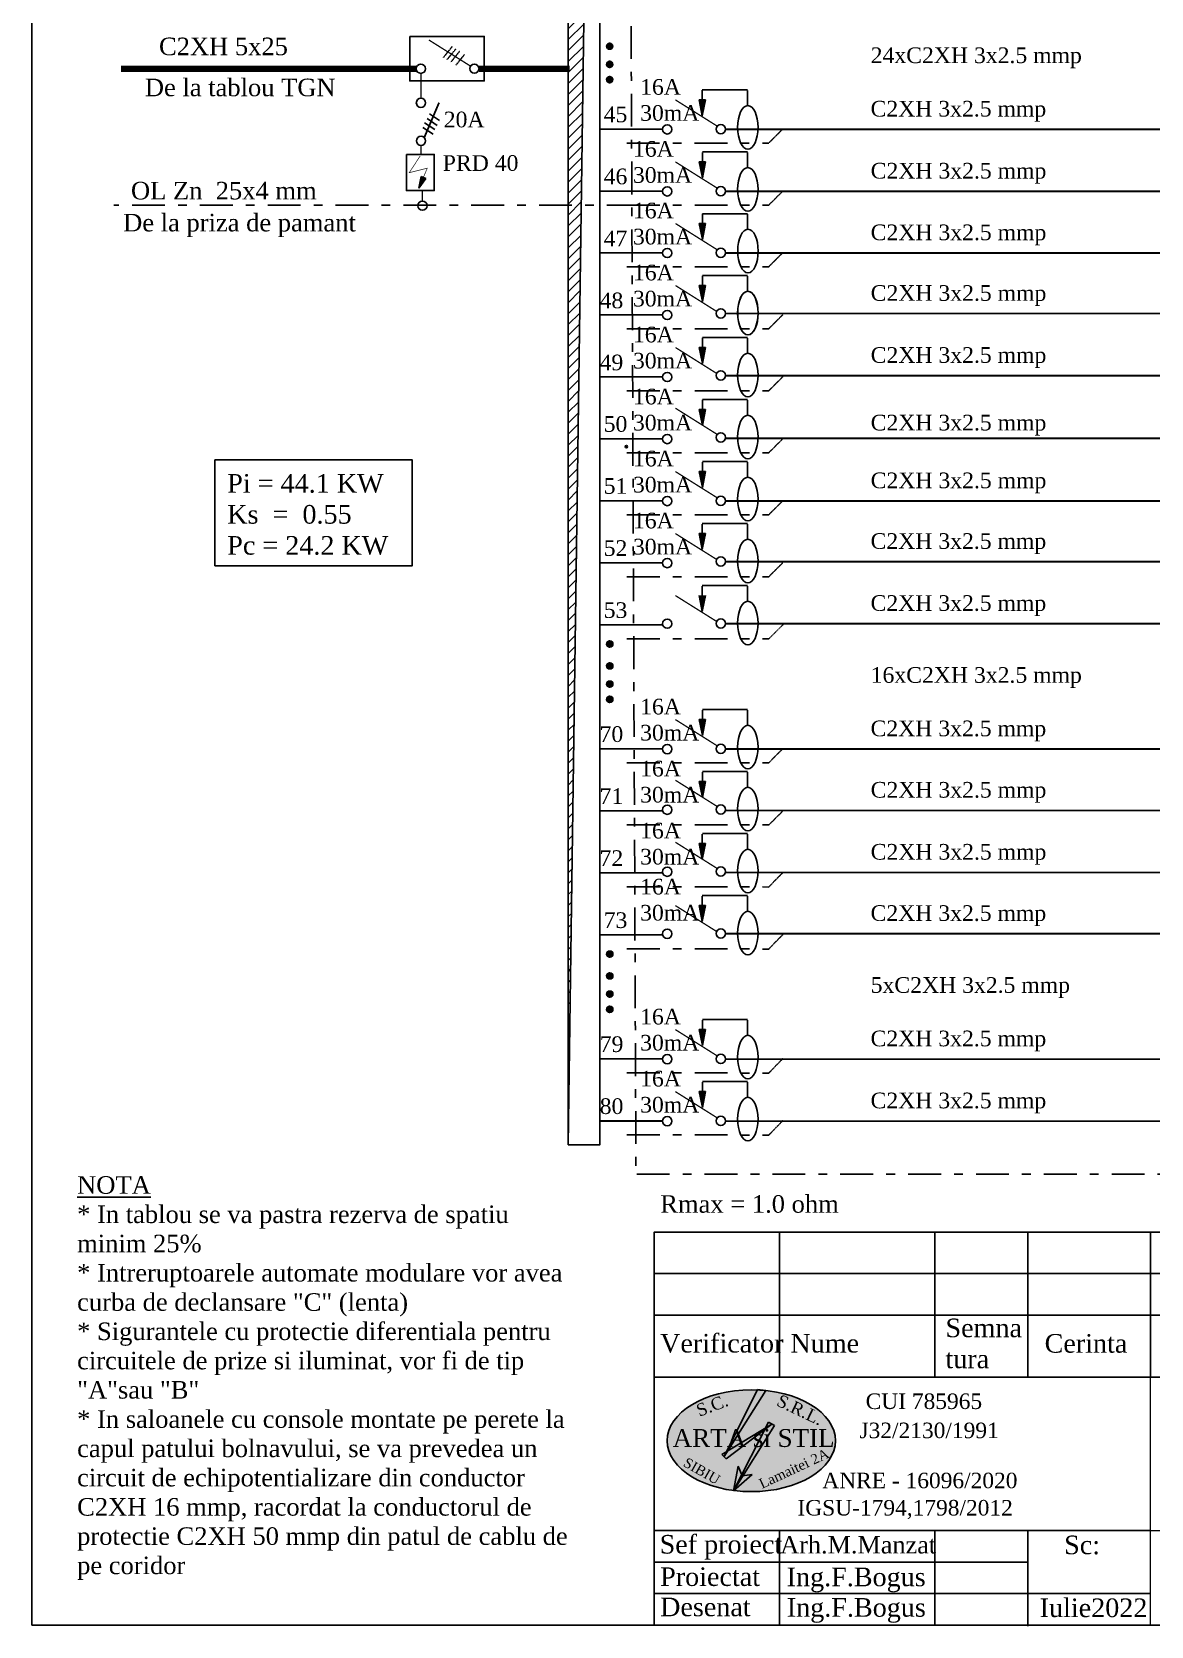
# Model space of a CAD drawing. Header units: inches. Extents: x -369701 to 85886, y 28217 to 66726.
# Drawn here: x -114163 to -105142, y 28218 to 41073 of the extents above; entities that cross this region are included whole.
import ezdxf

# ---------------------------------------------------------------- set-up
doc = ezdxf.new("R2010")
doc.units = ezdxf.units.IN
doc.header["$MEASUREMENT"] = 0
doc.linetypes.add('DOUBLE_DASHED', pattern=[1.093611, 0.529167, -0.211667, 0.141111, -0.211667])
doc.layers.add('Circuite', color=7, linetype='Continuous', lineweight=25)
for name, color, linetype in [('circuite iluminat normal', 7, 'Continuous'), ('circuite prize normal', 7, 'Continuous'), ('ELECTRICAL', 7, 'Continuous'), ('Texte', 7, 'Continuous')]:
    doc.layers.add(name, color=color, linetype=linetype)
doc.styles.get("Standard").update_dxf_attribs({"font": 'arial.ttf'})

msp = doc.modelspace()

# ---------------------------------------------------------------- hatches: boundary and pattern name
at = {"layer": 'Circuite'}
h = msp.add_hatch(dxfattribs=at)
h.set_pattern_fill('ANSI31', color=256, scale=500, style=0)
h.set_pattern_definition([(45, (-1704604.16, -1146813.45), (-44.1941738, 44.1941738), [])])
h.paths.add_polyline_path([(-109584, 50627), (-109840, 50627), (-109840, 32099)])
at = {"layer": 'Circuite', "linetype": 'Continuous'}
h = msp.add_hatch(color=256, dxfattribs=at)
h.paths.add_polyline_path([(-108759, 40397), (-108759, 40526), (-108785, 40526)])
h.paths.add_polyline_path([(-108732, 40526), (-108759, 40526), (-108759, 40397)])
h = msp.add_hatch(color=256, dxfattribs=at)
h.paths.add_polyline_path([(-108758, 39897), (-108758, 40026), (-108784, 40026)])
h.paths.add_polyline_path([(-108732, 40026), (-108758, 40026), (-108758, 39897)])
h = msp.add_hatch(color=256, dxfattribs=at)
h.paths.add_polyline_path([(-108758, 39897), (-108758, 40026), (-108784, 40026)])
h.paths.add_polyline_path([(-108732, 40026), (-108758, 40026), (-108758, 39897)])
h = msp.add_hatch(color=256, dxfattribs=at)
h.paths.add_polyline_path([(-111007, 39900), (-111026, 39908), (-111042, 39818)])
h.paths.add_polyline_path([(-110987, 39892), (-111007, 39900), (-111042, 39818), (-111043, 39813)])
h = msp.add_hatch(color=256, dxfattribs=at)
h.paths.add_polyline_path([(-108758, 39400), (-108758, 39529), (-108784, 39529)])
h.paths.add_polyline_path([(-108732, 39529), (-108758, 39529), (-108758, 39400)])
h = msp.add_hatch(color=256, dxfattribs=at)
h.paths.add_polyline_path([(-108758, 39400), (-108758, 39529), (-108784, 39529)])
h.paths.add_polyline_path([(-108732, 39529), (-108758, 39529), (-108758, 39400)])
h = msp.add_hatch(color=256, dxfattribs=at)
h.paths.add_polyline_path([(-108758, 38900), (-108758, 39029), (-108784, 39029)])
h.paths.add_polyline_path([(-108732, 39029), (-108758, 39029), (-108758, 38900)])
h = msp.add_hatch(color=256, dxfattribs=at)
h.paths.add_polyline_path([(-108758, 38900), (-108758, 39029), (-108784, 39029)])
h.paths.add_polyline_path([(-108732, 39029), (-108758, 39029), (-108758, 38900)])
h = msp.add_hatch(color=256, dxfattribs=at)
h.paths.add_polyline_path([(-108758, 38400), (-108758, 38529), (-108784, 38529)])
h.paths.add_polyline_path([(-108732, 38529), (-108758, 38529), (-108758, 38400)])
h = msp.add_hatch(color=256, dxfattribs=at)
h.paths.add_polyline_path([(-108758, 38400), (-108758, 38529), (-108784, 38529)])
h.paths.add_polyline_path([(-108732, 38529), (-108758, 38529), (-108758, 38400)])
h = msp.add_hatch(color=256, dxfattribs=at)
h.paths.add_polyline_path([(-108758, 37900), (-108758, 38029), (-108784, 38029)])
h.paths.add_polyline_path([(-108732, 38029), (-108758, 38029), (-108758, 37900)])
h = msp.add_hatch(color=256, dxfattribs=at)
h.paths.add_polyline_path([(-108758, 37900), (-108758, 38029), (-108784, 38029)])
h.paths.add_polyline_path([(-108732, 38029), (-108758, 38029), (-108758, 37900)])
h = msp.add_hatch(color=256, dxfattribs=at)
h.paths.add_polyline_path([(-108758, 37400), (-108758, 37529), (-108784, 37529)])
h.paths.add_polyline_path([(-108732, 37529), (-108758, 37529), (-108758, 37400)])
h = msp.add_hatch(color=256, dxfattribs=at)
h.paths.add_polyline_path([(-108758, 37400), (-108758, 37529), (-108784, 37529)])
h.paths.add_polyline_path([(-108732, 37529), (-108758, 37529), (-108758, 37400)])
h = msp.add_hatch(color=256, dxfattribs=at)
h.paths.add_polyline_path([(-108759, 36900), (-108759, 37029), (-108785, 37029)])
h.paths.add_polyline_path([(-108732, 37029), (-108759, 37029), (-108759, 36900)])
h = msp.add_hatch(color=256, dxfattribs=at)
h.paths.add_polyline_path([(-108759, 36900), (-108759, 37029), (-108785, 37029)])
h.paths.add_polyline_path([(-108733, 37029), (-108759, 37029), (-108759, 36900)])
h = msp.add_hatch(color=256, dxfattribs=at)
h.paths.add_polyline_path([(-108759, 36400), (-108759, 36529), (-108785, 36529)])
h.paths.add_polyline_path([(-108732, 36529), (-108759, 36529), (-108759, 36400)])
h = msp.add_hatch(color=256, dxfattribs=at)
h.paths.add_polyline_path([(-108758, 35400), (-108758, 35529), (-108784, 35529)])
h.paths.add_polyline_path([(-108732, 35529), (-108758, 35529), (-108758, 35400)])
h = msp.add_hatch(color=256, dxfattribs=at)
h.paths.add_polyline_path([(-108758, 34900), (-108758, 35029), (-108784, 35029)])
h.paths.add_polyline_path([(-108732, 35029), (-108758, 35029), (-108758, 34900)])
h = msp.add_hatch(color=256, dxfattribs=at)
h.paths.add_polyline_path([(-108759, 34400), (-108759, 34529), (-108785, 34529)])
h.paths.add_polyline_path([(-108733, 34529), (-108759, 34529), (-108759, 34400)])
h = msp.add_hatch(color=256, dxfattribs=at)
h.paths.add_polyline_path([(-108759, 33900), (-108759, 34029), (-108785, 34029)])
h.paths.add_polyline_path([(-108733, 34029), (-108759, 34029), (-108759, 33900)])
h = msp.add_hatch(color=256, dxfattribs=at)
h.paths.add_polyline_path([(-108758, 32900), (-108758, 33029), (-108785, 33029)])
h.paths.add_polyline_path([(-108732, 33029), (-108758, 33029), (-108758, 32900)])
h = msp.add_hatch(color=256, dxfattribs=at)
h.paths.add_polyline_path([(-108758, 32400), (-108758, 32529), (-108785, 32529)])
h.paths.add_polyline_path([(-108732, 32529), (-108758, 32529), (-108758, 32400)])
at = {"layer": 'circuite iluminat normal'}
h = msp.add_hatch(color=256, dxfattribs=at)
h.paths.add_polyline_path([(-109514, 40934, 0.528515), (-109482, 40960), (-109509, 40948)])
h.paths.add_polyline_path([(-109514, 40934), (-109509, 40948), (-109524, 40941, 0.127588)])
h.paths.add_polyline_path([(-109524, 40941), (-109482, 40960, 0.086363), (-109484, 40968, 0.099878), (-109489, 40976), (-109531, 40957, 0.099878), (-109529, 40948, 0.086363)])
h.paths.add_polyline_path([(-109531, 40957), (-109489, 40976, 0.664213)])
h = msp.add_hatch(color=256, dxfattribs=at)
h.paths.add_polyline_path([(-109512, 40934, 0.528515), (-109480, 40960), (-109507, 40948)])
h.paths.add_polyline_path([(-109512, 40934), (-109507, 40948), (-109523, 40941, 0.127588)])
h.paths.add_polyline_path([(-109523, 40941), (-109480, 40960, 0.086363), (-109482, 40968, 0.099878), (-109488, 40976), (-109529, 40957, 0.099878), (-109527, 40948, 0.086363)])
h.paths.add_polyline_path([(-109529, 40957), (-109488, 40976, 0.664213)])
h = msp.add_hatch(color=256, dxfattribs=at)
h.paths.add_polyline_path([(-109514, 40788, 0.528515), (-109482, 40813), (-109509, 40801)])
h.paths.add_polyline_path([(-109514, 40788), (-109509, 40801), (-109524, 40794, 0.127588)])
h.paths.add_polyline_path([(-109524, 40794), (-109482, 40813, 0.086363), (-109484, 40821, 0.099878), (-109489, 40829), (-109531, 40811, 0.099878), (-109529, 40801, 0.086363)])
h.paths.add_polyline_path([(-109531, 40811), (-109489, 40829, 0.664213)])
h = msp.add_hatch(color=256, dxfattribs=at)
h.paths.add_polyline_path([(-109512, 40788, 0.528515), (-109480, 40813), (-109507, 40801)])
h.paths.add_polyline_path([(-109512, 40788), (-109507, 40801), (-109523, 40794, 0.127588)])
h.paths.add_polyline_path([(-109523, 40794), (-109480, 40813, 0.086363), (-109482, 40821, 0.099878), (-109488, 40829), (-109529, 40811, 0.099878), (-109527, 40801, 0.086363)])
h.paths.add_polyline_path([(-109529, 40811), (-109488, 40829, 0.664213)])
h = msp.add_hatch(color=256, dxfattribs=at)
h.paths.add_polyline_path([(-109514, 40664, 0.528515), (-109482, 40689), (-109509, 40678)])
h.paths.add_polyline_path([(-109514, 40664), (-109509, 40678), (-109524, 40671, 0.127588)])
h.paths.add_polyline_path([(-109524, 40671), (-109482, 40689, 0.086363), (-109484, 40698, 0.099878), (-109489, 40706), (-109531, 40687, 0.099878), (-109529, 40678, 0.086363)])
h.paths.add_polyline_path([(-109531, 40687), (-109489, 40706, 0.664213)])
h = msp.add_hatch(color=256, dxfattribs=at)
h.paths.add_polyline_path([(-109512, 40664, 0.528515), (-109480, 40689), (-109507, 40678)])
h.paths.add_polyline_path([(-109512, 40664), (-109507, 40678), (-109523, 40671, 0.127588)])
h.paths.add_polyline_path([(-109523, 40671), (-109480, 40689, 0.086363), (-109482, 40698, 0.099878), (-109488, 40706), (-109529, 40687, 0.099878), (-109527, 40678, 0.086363)])
h.paths.add_polyline_path([(-109529, 40687), (-109488, 40706, 0.664213)])
h = msp.add_hatch(color=256, dxfattribs=at)
h.paths.add_polyline_path([(-109514, 36114, 0.528515), (-109481, 36139), (-109508, 36127)])
h.paths.add_polyline_path([(-109514, 36114), (-109508, 36127), (-109524, 36120, 0.127588)])
h.paths.add_polyline_path([(-109524, 36120), (-109481, 36139, 0.086363), (-109483, 36147, 0.099878), (-109489, 36155), (-109531, 36137, 0.099878), (-109529, 36127, 0.086363)])
h.paths.add_polyline_path([(-109531, 36137), (-109489, 36155, 0.664213)])
h = msp.add_hatch(color=256, dxfattribs=at)
h.paths.add_polyline_path([(-109512, 36114, 0.528515), (-109480, 36139), (-109507, 36127)])
h.paths.add_polyline_path([(-109512, 36114), (-109507, 36127), (-109522, 36120, 0.127588)])
h.paths.add_polyline_path([(-109522, 36120), (-109480, 36139, 0.086363), (-109482, 36147, 0.099878), (-109487, 36155), (-109529, 36137, 0.099878), (-109527, 36127, 0.086363)])
h.paths.add_polyline_path([(-109529, 36137), (-109487, 36155, 0.664213)])
h = msp.add_hatch(color=256, dxfattribs=at)
h.paths.add_polyline_path([(-109514, 35937, 0.528515), (-109481, 35963), (-109508, 35951)])
h.paths.add_polyline_path([(-109514, 35937), (-109508, 35951), (-109524, 35944, 0.127588)])
h.paths.add_polyline_path([(-109524, 35944), (-109481, 35963, 0.086363), (-109483, 35971, 0.099878), (-109489, 35979), (-109531, 35961, 0.099878), (-109529, 35951, 0.086363)])
h.paths.add_polyline_path([(-109531, 35961), (-109489, 35979, 0.664213)])
h = msp.add_hatch(color=256, dxfattribs=at)
h.paths.add_polyline_path([(-109512, 35937, 0.528515), (-109480, 35963), (-109507, 35951)])
h.paths.add_polyline_path([(-109512, 35937), (-109507, 35951), (-109522, 35944, 0.127588)])
h.paths.add_polyline_path([(-109522, 35944), (-109480, 35963, 0.086363), (-109482, 35971, 0.099878), (-109487, 35979), (-109529, 35961, 0.099878), (-109527, 35951, 0.086363)])
h.paths.add_polyline_path([(-109529, 35961), (-109487, 35979, 0.664213)])
h = msp.add_hatch(color=256, dxfattribs=at)
h.paths.add_polyline_path([(-109514, 35791, 0.528515), (-109481, 35816), (-109508, 35804)])
h.paths.add_polyline_path([(-109514, 35791), (-109508, 35804), (-109524, 35797, 0.127588)])
h.paths.add_polyline_path([(-109524, 35797), (-109481, 35816, 0.086363), (-109483, 35824, 0.099878), (-109489, 35832), (-109531, 35814, 0.099878), (-109529, 35804, 0.086363)])
h.paths.add_polyline_path([(-109531, 35814), (-109489, 35832, 0.664213)])
h = msp.add_hatch(color=256, dxfattribs=at)
h.paths.add_polyline_path([(-109512, 35791, 0.528515), (-109480, 35816), (-109507, 35804)])
h.paths.add_polyline_path([(-109512, 35791), (-109507, 35804), (-109522, 35797, 0.127588)])
h.paths.add_polyline_path([(-109522, 35797), (-109480, 35816, 0.086363), (-109482, 35824, 0.099878), (-109487, 35832), (-109529, 35814, 0.099878), (-109527, 35804, 0.086363)])
h.paths.add_polyline_path([(-109529, 35814), (-109487, 35832, 0.664213)])
h = msp.add_hatch(color=256, dxfattribs=at)
h.paths.add_polyline_path([(-109514, 35667, 0.528515), (-109481, 35692), (-109508, 35681)])
h.paths.add_polyline_path([(-109514, 35667), (-109508, 35681), (-109524, 35674, 0.127588)])
h.paths.add_polyline_path([(-109524, 35674), (-109481, 35692, 0.086363), (-109483, 35701, 0.099878), (-109489, 35709), (-109531, 35690, 0.099878), (-109529, 35681, 0.086363)])
h.paths.add_polyline_path([(-109531, 35690), (-109489, 35709, 0.664213)])
h = msp.add_hatch(color=256, dxfattribs=at)
h.paths.add_polyline_path([(-109512, 35667, 0.528515), (-109480, 35692), (-109507, 35681)])
h.paths.add_polyline_path([(-109512, 35667), (-109507, 35681), (-109522, 35674, 0.127588)])
h.paths.add_polyline_path([(-109522, 35674), (-109480, 35692, 0.086363), (-109482, 35701, 0.099878), (-109487, 35709), (-109529, 35690, 0.099878), (-109527, 35681, 0.086363)])
h.paths.add_polyline_path([(-109529, 35690), (-109487, 35709, 0.664213)])
h = msp.add_hatch(color=256, dxfattribs=at)
h.paths.add_polyline_path([(-109514, 33614, 0.528515), (-109482, 33639), (-109508, 33627)])
h.paths.add_polyline_path([(-109514, 33614), (-109508, 33627), (-109524, 33620, 0.127588)])
h.paths.add_polyline_path([(-109524, 33620), (-109482, 33639, 0.086363), (-109484, 33647, 0.099878), (-109489, 33655), (-109531, 33637, 0.099878), (-109529, 33627, 0.086363)])
h.paths.add_polyline_path([(-109531, 33637), (-109489, 33655, 0.664213)])
h = msp.add_hatch(color=256, dxfattribs=at)
h.paths.add_polyline_path([(-109512, 33614, 0.528515), (-109480, 33639), (-109507, 33627)])
h.paths.add_polyline_path([(-109512, 33614), (-109507, 33627), (-109522, 33620, 0.127588)])
h.paths.add_polyline_path([(-109522, 33620), (-109480, 33639, 0.086363), (-109482, 33647, 0.099878), (-109487, 33655), (-109529, 33637, 0.099878), (-109527, 33627, 0.086363)])
h.paths.add_polyline_path([(-109529, 33637), (-109487, 33655, 0.664213)])
h = msp.add_hatch(color=256, dxfattribs=at)
h.paths.add_polyline_path([(-109514, 33437, 0.528515), (-109482, 33463), (-109508, 33451)])
h.paths.add_polyline_path([(-109514, 33437), (-109508, 33451), (-109524, 33444, 0.127588)])
h.paths.add_polyline_path([(-109524, 33444), (-109482, 33463, 0.086363), (-109484, 33471, 0.099878), (-109489, 33479), (-109531, 33460, 0.099878), (-109529, 33451, 0.086363)])
h.paths.add_polyline_path([(-109531, 33460), (-109489, 33479, 0.664213)])
h = msp.add_hatch(color=256, dxfattribs=at)
h.paths.add_polyline_path([(-109512, 33437, 0.528515), (-109480, 33463), (-109507, 33451)])
h.paths.add_polyline_path([(-109512, 33437), (-109507, 33451), (-109522, 33444, 0.127588)])
h.paths.add_polyline_path([(-109522, 33444), (-109480, 33463, 0.086363), (-109482, 33471, 0.099878), (-109487, 33479), (-109529, 33460, 0.099878), (-109527, 33451, 0.086363)])
h.paths.add_polyline_path([(-109529, 33460), (-109487, 33479, 0.664213)])
h = msp.add_hatch(color=256, dxfattribs=at)
h.paths.add_polyline_path([(-109514, 33291, 0.528515), (-109482, 33316), (-109508, 33304)])
h.paths.add_polyline_path([(-109514, 33291), (-109508, 33304), (-109524, 33297, 0.127588)])
h.paths.add_polyline_path([(-109524, 33297), (-109482, 33316, 0.086363), (-109484, 33324, 0.099878), (-109489, 33332), (-109531, 33314, 0.099878), (-109529, 33304, 0.086363)])
h.paths.add_polyline_path([(-109531, 33314), (-109489, 33332, 0.664213)])
h = msp.add_hatch(color=256, dxfattribs=at)
h.paths.add_polyline_path([(-109512, 33291, 0.528515), (-109480, 33316), (-109507, 33304)])
h.paths.add_polyline_path([(-109512, 33291), (-109507, 33304), (-109522, 33297, 0.127588)])
h.paths.add_polyline_path([(-109522, 33297), (-109480, 33316, 0.086363), (-109482, 33324, 0.099878), (-109487, 33332), (-109529, 33314, 0.099878), (-109527, 33304, 0.086363)])
h.paths.add_polyline_path([(-109529, 33314), (-109487, 33332, 0.664213)])
h = msp.add_hatch(color=256, dxfattribs=at)
h.paths.add_polyline_path([(-109514, 33167, 0.528515), (-109482, 33192), (-109508, 33181)])
h.paths.add_polyline_path([(-109514, 33167), (-109508, 33181), (-109524, 33174, 0.127588)])
h.paths.add_polyline_path([(-109524, 33174), (-109482, 33192, 0.086363), (-109484, 33201, 0.099878), (-109489, 33209), (-109531, 33190, 0.099878), (-109529, 33181, 0.086363)])
h.paths.add_polyline_path([(-109531, 33190), (-109489, 33209, 0.664213)])
h = msp.add_hatch(color=256, dxfattribs=at)
h.paths.add_polyline_path([(-109512, 33167, 0.528515), (-109480, 33192), (-109507, 33181)])
h.paths.add_polyline_path([(-109512, 33167), (-109507, 33181), (-109522, 33174, 0.127588)])
h.paths.add_polyline_path([(-109522, 33174), (-109480, 33192, 0.086363), (-109482, 33201, 0.099878), (-109487, 33209), (-109529, 33190, 0.099878), (-109527, 33181, 0.086363)])
h.paths.add_polyline_path([(-109529, 33190), (-109487, 33209, 0.664213)])
at = {"layer": 'ELECTRICAL', "linetype": 'Continuous'}
h = msp.add_hatch(color=256, dxfattribs=at)
h.paths.add_polyline_path([(-109361, 37729, 0.380546), (-109370, 37738), (-109370, 37719, 0.380546)])
h.paths.add_polyline_path([(-109370, 37738, 0.448702), (-109380, 37729, 0.448702), (-109370, 37719)])
at = {"layer": 'ELECTRICAL', "linetype": 'Continuous', "true_color": 0x7fd2f5}
h = msp.add_hatch(color=141, dxfattribs=at)
edge = h.paths.add_edge_path()
edge.add_ellipse((-108364, 29713), major_axis=(-678, 0), ratio=0.605763, start_angle=0, end_angle=360, ccw=False)
h.paths.add_polyline_path([(-108338, 29407), (-107768, 29674), (-107715, 29562), (-108286, 29295)], flags=9)
h.paths.add_polyline_path([(-108887, 29609), (-108592, 29441), (-108652, 29335), (-108947, 29503)], flags=24)
h.paths.add_polyline_path([(-108138, 30124), (-107766, 29947), (-107831, 29810), (-108203, 29987)], flags=25)
h.paths.add_polyline_path([(-108851, 30014), (-108585, 30115), (-108531, 29972), (-108797, 29871)], flags=25)
h.paths.add_polyline_path([(-109041, 29843), (-107699, 29843), (-107699, 29620), (-109041, 29620)], flags=25)
at = {"layer": 'ELECTRICAL', "linetype": 'Continuous'}
h = msp.add_hatch(color=1, dxfattribs=at)
h.paths.add_polyline_path([(-108247, 30118), (-108313, 30125), (-108563, 29627), (-108554, 29632)])
h.paths.add_polyline_path([(-108563, 29627), (-108602, 29603), (-108584, 29585)])
h.paths.add_polyline_path([(-108554, 29632), (-108563, 29627), (-108584, 29585)], flags=17)
h.paths.add_polyline_path([(-108256, 29802), (-108249, 29816), (-108554, 29632), (-108584, 29585), (-108566, 29567)])
h.paths.add_polyline_path([(-108198, 29847), (-108249, 29816), (-108256, 29802)], flags=17)
h.paths.add_polyline_path([(-108198, 29847), (-108256, 29802), (-108441, 29439), (-108437, 29430), (-108430, 29431), (-108178, 29835), (-108225, 29864), (-108249, 29816)])
h.paths.add_polyline_path([(-108358, 29441), (-108430, 29431), (-108507, 29309)])
h.paths.add_polyline_path([(-108430, 29431), (-108437, 29430), (-108441, 29439), (-108507, 29309)])
h.paths.add_polyline_path([(-108441, 29439), (-108469, 29507), (-108507, 29309)])

# ---------------------------------------------------------------- linework, layer by layer
at = {"layer": 'Circuite', "linetype": 'DOUBLE_DASHED', "ltscale": 500}
for p, q in [((-109374, 50963), (-109294, 31865)), ((-109263, 39676), (-113501, 39676))]:
    msp.add_line(p, q, dxfattribs=at)
at = {"layer": 'Circuite', "linetype": 'Continuous'}
for p, q in [((-108759, 40397), (-108785, 40526)), ((-108785, 40526), (-108732, 40526)), ((-108395, 40606), (-108759, 40606)), ((-108759, 40602), (-108759, 40396)), ((-108759, 40397), (-108732, 40526)), ((-108395, 40480), (-108395, 40601)), ((-110978, 40374), (-110896, 40319)), ((-110958, 40412), (-110877, 40358)), ((-111011, 40302), (-110929, 40248)), ((-110997, 40341), (-110916, 40286)), ((-108784, 40026), (-108732, 40026)), ((-108758, 39897), (-108784, 40026)), ((-108784, 40026), (-108732, 40026)), ((-108394, 40106), (-108758, 40106)), ((-108758, 40102), (-108758, 39896)), ((-108758, 39897), (-108732, 40026)), ((-108758, 39897), (-108732, 40026)), ((-108394, 39980), (-108394, 40101)), ((-111043, 39813), (-111026, 39908)), ((-111043, 39813), (-110987, 39892)), ((-111026, 39908), (-110987, 39892)), ((-108758, 39605), (-108758, 39399)), ((-108394, 39605), (-108758, 39605)), ((-108394, 39483), (-108394, 39604)), ((-108784, 39529), (-108732, 39529)), ((-108758, 39400), (-108784, 39529)), ((-108784, 39529), (-108732, 39529)), ((-108758, 39400), (-108732, 39529)), ((-108758, 39400), (-108732, 39529)), ((-108394, 39109), (-108758, 39109)), ((-108758, 39105), (-108758, 38899)), ((-108394, 38983), (-108394, 39104)), ((-108784, 39029), (-108732, 39029)), ((-108758, 38900), (-108784, 39029)), ((-108784, 39029), (-108732, 39029)), ((-108758, 38900), (-108732, 39029)), ((-108758, 38900), (-108732, 39029)), ((-108394, 38609), (-108758, 38609)), ((-108758, 38605), (-108758, 38399)), ((-108394, 38483), (-108394, 38604)), ((-108784, 38529), (-108732, 38529)), ((-108758, 38400), (-108784, 38529)), ((-108784, 38529), (-108732, 38529)), ((-108758, 38400), (-108732, 38529)), ((-108758, 38400), (-108732, 38529)), ((-108394, 38109), (-108758, 38109)), ((-108758, 38105), (-108758, 37899)), ((-108394, 37983), (-108394, 38104)), ((-108784, 38029), (-108732, 38029)), ((-108758, 37900), (-108784, 38029)), ((-108784, 38029), (-108732, 38029)), ((-108758, 37900), (-108732, 38029)), ((-108758, 37900), (-108732, 38029)), ((-108394, 37609), (-108758, 37609)), ((-108758, 37605), (-108758, 37399)), ((-108394, 37483), (-108394, 37604)), ((-108784, 37529), (-108732, 37529)), ((-108758, 37400), (-108784, 37529)), ((-108784, 37529), (-108732, 37529)), ((-108758, 37400), (-108732, 37529)), ((-108758, 37400), (-108732, 37529)), ((-108785, 37029), (-108732, 37029)), ((-108759, 36900), (-108785, 37029)), ((-108785, 37029), (-108733, 37029)), ((-108395, 37109), (-108759, 37109)), ((-108759, 37105), (-108759, 36899)), ((-108759, 36900), (-108732, 37029)), ((-108759, 36900), (-108733, 37029)), ((-108395, 36983), (-108395, 37104)), ((-108759, 36400), (-108785, 36529)), ((-108395, 36609), (-108759, 36609)), ((-108759, 36605), (-108759, 36399)), ((-108759, 36400), (-108732, 36529)), ((-108395, 36483), (-108395, 36604)), ((-108394, 35609), (-108758, 35609)), ((-108758, 35400), (-108784, 35529)), ((-108784, 35529), (-108732, 35529)), ((-108758, 35605), (-108758, 35399)), ((-108758, 35400), (-108732, 35529)), ((-108394, 35483), (-108394, 35604)), ((-108394, 35109), (-108758, 35109)), ((-108758, 35105), (-108758, 34899)), ((-108394, 34983), (-108394, 35104)), ((-108758, 34900), (-108784, 35029)), ((-108784, 35029), (-108732, 35029)), ((-108758, 34900), (-108732, 35029)), ((-108759, 34605), (-108759, 34399)), ((-108394, 34609), (-108758, 34609)), ((-108395, 34483), (-108395, 34604)), ((-108759, 34400), (-108785, 34529)), ((-108785, 34529), (-108733, 34529)), ((-108759, 34400), (-108733, 34529)), ((-108395, 34109), (-108759, 34109)), ((-108759, 34105), (-108759, 33899)), ((-108395, 33983), (-108395, 34104)), ((-108759, 33900), (-108785, 34029)), ((-108785, 34029), (-108733, 34029)), ((-108759, 33900), (-108733, 34029)), ((-108394, 33109), (-108758, 33109)), ((-108758, 33105), (-108758, 32899)), ((-108394, 32983), (-108394, 33104)), ((-108758, 32900), (-108785, 33029)), ((-108785, 33029), (-108732, 33029)), ((-108758, 32900), (-108732, 33029)), ((-108758, 32400), (-108785, 32529)), ((-108785, 32529), (-108732, 32529)), ((-108394, 32609), (-108758, 32609)), ((-108758, 32605), (-108758, 32399)), ((-108758, 32400), (-108732, 32529)), ((-108394, 32483), (-108394, 32604))]:
    msp.add_line(p, q, dxfattribs=at)
at = {"layer": 'Circuite'}
msp.add_lwpolyline([(-109840, 50627), (-109584, 50627), (-109584, 32099), (-109840, 32099)], close=True, dxfattribs=at)
at = {"layer": 'Circuite', "linetype": 'Continuous'}
for points in [[(-111117, 41037), (-110516, 41037), (-110516, 40678), (-111117, 40678)], [(-111144, 40085), (-110919, 40085), (-110919, 39794), (-111144, 39794)], [(-112687, 37622), (-111097, 37622), (-111097, 36768), (-112687, 36768)]]:
    msp.add_lwpolyline(points, close=True, dxfattribs=at)
at = {"layer": 'Circuite', "linetype": 'Continuous', "flags": 128}
for points, const_width in [([(-111026, 40743), (-111026, 40538)], 10.1), ([(-110999, 40224), (-110881, 40502)], 15), ([(-111026, 40158), (-111026, 40085)], 10.1), ([(-111033, 40073), (-111121, 39938), (-110976, 39974), (-111034, 39836), (-111034, 39836)], 5.06), ([(-111015, 39794), (-111015, 39708)], 10.1)]:
    msp.add_lwpolyline(points, dxfattribs=dict(at, const_width=const_width))
at = {"layer": 'Circuite', "linetype": 'Continuous'}
for centre in [(-111027, 40501), (-111026, 40195), (-111015, 39672)]:
    msp.add_circle(centre, 37.2, dxfattribs=at)
for centre in [(-108392, 40303), (-108392, 39803), (-108391, 39306), (-108392, 38806), (-108391, 38806), (-108392, 38306), (-108392, 37806), (-108392, 37306), (-108392, 36806), (-108392, 36306), (-108392, 35306), (-108392, 34806), (-108392, 34306), (-108392, 33806), (-108392, 32806), (-108392, 32306)]:
    msp.add_ellipse(centre, major_axis=(0, 176), ratio=0.466655, dxfattribs=at)
at = {"layer": 'circuite iluminat normal'}
for centre in [(-109506, 40958), (-109505, 40958), (-109506, 40811), (-109505, 40811), (-109506, 40688), (-109505, 40688), (-109506, 36137), (-109504, 36137), (-109506, 35961), (-109504, 35961), (-109506, 35814), (-109504, 35814), (-109506, 35691), (-109504, 35691), (-109506, 33637), (-109504, 33637), (-109506, 33461), (-109504, 33461), (-109506, 33314), (-109504, 33314), (-109506, 33191), (-109504, 33191)]:
    msp.add_circle(centre, 24.8, dxfattribs=at)
at = {"layer": 'circuite prize normal'}
msp.add_lwpolyline([(-100147, 28226), (-114163, 28226), (-114163, 52102), (-100147, 52102)], close=True, dxfattribs=at)
at = {"layer": 'ELECTRICAL', "linetype": 'Continuous'}
for p, q in [((-109584, 50627), (-109840, 32099)), ((-111064, 40776), (-111064, 40776)), ((-108313, 30125), (-108584, 29585)), ((-108584, 29585), (-108247, 30118)), ((-108313, 30125), (-108247, 30118)), ((-108602, 29603), (-108198, 29847)), ((-108198, 29847), (-108566, 29567)), ((-108507, 29309), (-108225, 29864)), ((-108178, 29835), (-108507, 29309)), ((-108225, 29864), (-108178, 29835)), ((-108566, 29567), (-108602, 29603)), ((-108507, 29309), (-108469, 29507)), ((-108358, 29441), (-108507, 29309)), ((-108469, 29507), (-108437, 29430)), ((-108437, 29430), (-108358, 29441))]:
    msp.add_line(p, q, dxfattribs=at)
at = {"layer": 'ELECTRICAL', "linetype": 'DOUBLE_DASHED'}
for p, q in [((-110845, 40868), (-110776, 40954)), ((-110816, 40850), (-110746, 40936)), ((-110785, 40830), (-110716, 40916)), ((-110745, 40805), (-110676, 40891)), ((-108225, 40175), (-108111, 40289)), ((-108224, 39675), (-108110, 39789)), ((-108224, 39178), (-108110, 39292)), ((-108224, 38678), (-108110, 38792)), ((-108224, 38178), (-108110, 38292)), ((-108224, 37678), (-108110, 37792)), ((-108224, 37178), (-108111, 37292)), ((-108224, 36678), (-108111, 36792)), ((-108224, 36178), (-108110, 36292)), ((-108224, 36178), (-108110, 36292)), ((-108224, 35178), (-108111, 35292)), ((-108224, 34678), (-108110, 34792)), ((-108224, 34178), (-108111, 34292)), ((-108224, 33678), (-108111, 33792)), ((-108224, 33678), (-108111, 33792)), ((-108224, 32678), (-108111, 32792)), ((-108224, 32178), (-108111, 32292))]:
    msp.add_line(p, q, dxfattribs=at)
at = {"layer": 'ELECTRICAL', "linetype": 'DOUBLE_DASHED', "ltscale": 500}
for p, q in [((-109368, 40176), (-108224, 40175)), ((-109367, 39676), (-108224, 39675)), ((-109367, 39179), (-108224, 39178)), ((-109367, 38679), (-108224, 38678)), ((-109367, 38179), (-108224, 38178)), ((-109367, 37679), (-108224, 37678)), ((-109367, 37179), (-108224, 37178)), ((-109367, 36679), (-108224, 36678)), ((-109367, 36179), (-108224, 36178)), ((-109367, 35179), (-108224, 35178)), ((-109367, 34679), (-108224, 34678)), ((-109367, 34179), (-108224, 34178)), ((-109367, 33679), (-108224, 33678)), ((-109367, 32679), (-108224, 32678)), ((-109367, 32179), (-108224, 32178)), ((-109287, 31862), (-104271, 31863))]:
    msp.add_line(p, q, dxfattribs=at)
at = {"layer": 'ELECTRICAL', "linetype": 'Continuous', "flags": 128}
for points, const_width in [([(-110627, 40797), (-110963, 41008)], 10.1), ([(-111065, 40776), (-113445, 40776)], 50.6), ([(-110559, 40776), (-109829, 40776)], 50.6), ([(-108640, 40314), (-108976, 40525)], 10.1), ([(-108640, 40314), (-108976, 40525)], 10.1), ([(-108640, 40314), (-108976, 40525)], 10.1), ([(-109588, 40289), (-109079, 40289)], 15.2), ([(-109588, 40289), (-109079, 40289)], 15.2), ([(-109588, 40289), (-109079, 40289)], 15.2), ([(-108572, 40287), (-104650, 40287)], 15.2), ([(-108640, 39814), (-108976, 40025)], 10.1), ([(-108640, 39814), (-108976, 40025)], 10.1), ([(-108640, 39814), (-108976, 40025)], 10.1), ([(-109587, 39789), (-109079, 39789)], 15.2), ([(-108572, 39787), (-104649, 39787)], 15.2), ([(-108640, 39317), (-108975, 39528)], 10.1), ([(-108640, 39317), (-108975, 39528)], 10.1), ([(-108640, 39317), (-108975, 39528)], 10.1), ([(-109587, 39292), (-109079, 39292)], 15.2), ([(-108572, 39290), (-104649, 39290)], 15.2), ([(-108640, 38817), (-108975, 39028)], 10.1), ([(-108640, 38817), (-108975, 39028)], 10.1), ([(-108640, 38817), (-108975, 39028)], 10.1), ([(-109587, 38792), (-109079, 38792)], 15.2), ([(-108572, 38802), (-104649, 38802)], 15.2), ([(-108640, 38317), (-108975, 38528)], 10.1), ([(-108640, 38317), (-108975, 38528)], 10.1), ([(-108640, 38317), (-108975, 38528)], 10.1), ([(-108572, 38302), (-104649, 38302)], 15.2), ([(-109587, 38292), (-109079, 38292)], 15.2), ([(-108640, 37828), (-108976, 38039)], 10.1), ([(-109587, 37792), (-109079, 37792)], 15.2), ([(-108573, 37795), (-104649, 37795)], 15.2), ([(-108640, 37317), (-108976, 37528)], 10.1), ([(-108640, 37317), (-108976, 37528)], 10.1), ([(-108640, 37317), (-108976, 37528)], 10.1), ([(-109587, 37292), (-109079, 37292)], 15.2), ([(-108572, 37290), (-104650, 37290)], 15.2), ([(-108640, 36817), (-108976, 37028)], 10.1), ([(-108640, 36817), (-108976, 37028)], 10.1), ([(-108640, 36817), (-108976, 37028)], 10.1), ([(-109587, 36792), (-109079, 36792)], 15.2), ([(-108572, 36801), (-104650, 36801)], 15.2), ([(-108640, 36317), (-108976, 36528)], 10.1), ([(-108640, 36317), (-108976, 36528)], 10.1), ([(-108640, 36317), (-108976, 36528)], 10.1), ([(-109588, 36292), (-109079, 36292)], 15.2), ([(-108572, 36302), (-104650, 36302)], 15.2), ([(-108640, 35317), (-108976, 35528)], 10.1), ([(-108640, 35317), (-108976, 35528)], 10.1), ([(-108640, 35317), (-108976, 35528)], 10.1), ([(-109587, 35292), (-109079, 35292)], 15.2), ([(-109587, 35292), (-109079, 35292)], 15.2), ([(-109587, 35292), (-109079, 35292)], 15.2), ([(-108572, 35290), (-104650, 35290)], 15.2), ([(-108640, 34828), (-108976, 35039)], 10.1), ([(-109587, 34792), (-109079, 34792)], 15.2), ([(-108573, 34795), (-104650, 34795)], 15.2), ([(-108640, 34328), (-108976, 34539)], 10.1), ([(-109588, 34292), (-109079, 34292)], 15.2), ([(-108574, 34295), (-104650, 34295)], 15.2), ([(-108640, 33817), (-108976, 34028)], 10.1), ([(-108640, 33817), (-108976, 34028)], 10.1), ([(-108640, 33817), (-108976, 34028)], 10.1), ([(-108572, 33801), (-104650, 33801)], 15.2), ([(-109588, 33792), (-109079, 33792)], 15.2), ([(-108640, 32817), (-108976, 33028)], 10.1), ([(-108640, 32817), (-108976, 33028)], 10.1), ([(-108640, 32817), (-108976, 33028)], 10.1), ([(-109588, 32792), (-109079, 32792)], 15.2), ([(-109588, 32792), (-109079, 32792)], 15.2), ([(-109588, 32792), (-109079, 32792)], 15.2), ([(-108572, 32790), (-104650, 32790)], 15.2), ([(-108640, 32317), (-108976, 32528)], 10.1), ([(-108640, 32317), (-108976, 32528)], 10.1), ([(-108640, 32317), (-108976, 32528)], 10.1), ([(-109588, 32292), (-109079, 32292)], 15.2), ([(-109588, 32292), (-109079, 32292)], 15.2), ([(-109588, 32292), (-109079, 32292)], 15.2), ([(-108572, 32290), (-104650, 32290)], 15.2)]:
    msp.add_lwpolyline(points, dxfattribs=dict(at, const_width=const_width))
at = {"layer": 'ELECTRICAL', "linetype": 'Continuous'}
for centre, radius in [((-111028, 40776), 37.2), ((-110596, 40777), 37.2), ((-109042, 40287), 37.2), ((-108610, 40289), 37.2), ((-109042, 39787), 37.2), ((-108610, 39789), 37.2), ((-108610, 39789), 37.2), ((-109042, 39290), 37.2), ((-108610, 39292), 37.2), ((-108610, 39292), 37.2), ((-109042, 38790), 37.2), ((-108610, 38803), 37.2), ((-108610, 38803), 37.2), ((-109042, 38290), 37.2), ((-108610, 38303), 37.2), ((-108610, 38303), 37.2), ((-109042, 37790), 37.2), ((-108610, 37803), 37.2), ((-108610, 37803), 37.2), ((-109371, 37729), 9.44), ((-109042, 37290), 37.2), ((-108610, 37292), 37.2), ((-108610, 37292), 37.2), ((-109042, 36790), 37.2), ((-108610, 36803), 37.2), ((-109042, 36301), 37.2), ((-108610, 36303), 37.2), ((-109042, 35290), 37.2), ((-108610, 35292), 37.2), ((-109042, 34801), 37.2), ((-108610, 34803), 37.2), ((-109042, 34301), 37.2), ((-108610, 34303), 37.2), ((-109042, 33801), 37.2), ((-108610, 33803), 37.2), ((-109042, 32790), 37.2), ((-108610, 32792), 37.2), ((-109042, 32290), 37.2), ((-108610, 32292), 37.2)]:
    msp.add_circle(centre, radius, dxfattribs=at)
at = {"layer": 'ELECTRICAL', "linetype": 'Continuous', "extrusion": (0, 0, -1)}
msp.add_ellipse((-108364, 29713), major_axis=(-678, 0), ratio=0.605763, dxfattribs=at)
at = {"layer": 'Texte', "linetype": 'Continuous'}
for p, q in [((-108136, 30561), (-108136, 31396)), ((-106886, 30561), (-106886, 31396)), ((-106136, 30561), (-106136, 31396)), ((-105147, 30561), (-105147, 31396)), ((-108136, 30226), (-108136, 31061)), ((-106886, 30226), (-106886, 31061)), ((-106136, 30226), (-106136, 31061)), ((-105147, 30226), (-105147, 31061)), ((-109147, 28988), (-105147, 28988)), ((-108136, 28226), (-108138, 28989)), ((-106886, 28226), (-106886, 28988)), ((-106136, 28218), (-106136, 28988)), ((-109147, 28734), (-106136, 28734)), ((-109147, 28480), (-105147, 28480))]:
    msp.add_line(p, q, dxfattribs=at)
at = {"layer": 'Texte', "linetype": 'Continuous', "flags": 128}
for points in [[(-109147, 30896), (-109147, 31396), (-100147, 31396)], [(-109147, 30896), (-109147, 31396), (-100147, 31396)], [(-109147, 30561), (-109147, 31061), (-100147, 31061)], [(-109147, 30561), (-109147, 31061), (-100147, 31061)], [(-109147, 30226), (-109147, 30726), (-100147, 30726)]]:
    msp.add_lwpolyline(points, dxfattribs=at)
at = {"layer": 'Texte', "linetype": 'Continuous', "const_width": 15}
msp.add_lwpolyline([(-100147, 28226), (-109147, 28226), (-109147, 30226), (-100147, 30226)], close=True, dxfattribs=at)
at = {"layer": 'Texte', "linetype": 'Continuous', "const_width": 10}
for points in [[(-105147, 28226), (-105147, 30226)], [(-109147, 28988), (-105147, 28988)], [(-105147, 28988), (-100147, 28988)]]:
    msp.add_lwpolyline(points, dxfattribs=at)

# ---------------------------------------------------------------- texts
at = {"layer": 'Circuite', "linetype": 'Continuous', "attachment_point": 1}
for s, insert, char_height, width in [('{\\fTimes New Roman|b0|i0|c0|p18;16A\\P30mA}', (-109260, 40693), 126.25, 407.03), ('{\\fTimes New Roman|b0|i0|c0|p18;16A\\P30mA}', (-109318, 40193), 126.25, 407.03), ('{\\fTimes New Roman|b0|i0|c0|p18;PRD 40}', (-110851, 40079), 126.38, 1127.52), ('{\\fTimes New Roman|b0|i0|c0|p18;16A\\P30mA}', (-109318, 39696), 126.25, 407.03), ('{\\fTimes New Roman|b0|i0|c0|p18;16A\\P30mA}', (-109318, 39196), 126.25, 407.03), ('{\\fTimes New Roman|b0|i0|c0|p18;16A\\P30mA}', (-109318, 38696), 126.25, 407.03), ('{\\fTimes New Roman|b0|i0|c0|p18;16A\\P30mA}', (-109318, 38196), 126.25, 407.03), ('{\\fTimes New Roman|b0|i0|c0|p18;16A\\P30mA}', (-109318, 37696), 126.25, 407.03), ('{\\fTimes New Roman|b0|i0|c0|p18;16A\\P30mA}', (-109318, 37196), 126.25, 407.03), ('{\\fTimes New Roman|b0|i0|c0|p18;16A\\P30mA}', (-109260, 35696), 126.25, 407.03), ('{\\fTimes New Roman|b0|i0|c0|p18;16A\\P30mA}', (-109260, 35196), 126.25, 407.03), ('{\\fTimes New Roman|b0|i0|c0|p18;16A\\P30mA}', (-109260, 34696), 126.25, 407.03), ('{\\fTimes New Roman|b0|i0|c0|p18;16A\\P30mA}', (-109260, 34244), 126.25, 407.03), ('{\\fTimes New Roman|b0|i0|c0|p18;16A\\P30mA}', (-109260, 33196), 126.25, 407.03), ('{\\fTimes New Roman|b0|i0|c0|p18;16A\\P30mA}', (-109260, 32696), 126.25, 407.03)]:
    msp.add_mtext(s, dxfattribs=dict(at, insert=insert, char_height=char_height, width=width))
at = {"layer": 'ELECTRICAL', "linetype": 'DOUBLE_DASHED', "attachment_point": 1}
for s, insert, char_height, width in [('{\\fTimes New Roman|b0|i0|c0|p18;    C2XH 5x25}', (-113352, 41027), 141.54, 2813.98), ('{\\fTimes New Roman|b0|i0|c0|p18;24xC2XH 3x2.5 mmp}', (-107402, 40948), 126.38, 2813.98), ('{\\fTimes New Roman|b0|i0|c0|p18;C2XH 3x2.5 mmp}', (-107403, 40517), 126.38, 2813.98), ('{\\fTimes New Roman|b0|i0|c0|p18;C2XH 3x2.5 mmp}', (-107402, 40017), 126.38, 2813.98), ('{\\fTimes New Roman|b0|i0|c0|p18;OL Zn  25x4 mm}', (-113364, 39864), 141.54, 1941.33), ('{\\fTimes New Roman|b0|i0|c0|p18;C2XH 3x2.5 mmp}', (-107402, 39520), 126.38, 2813.98), ('{\\fTimes New Roman|b0|i0|c0|p18;C2XH 3x2.5 mmp}', (-107402, 39031), 126.38, 2813.98), ('{\\fTimes New Roman|b0|i0|c0|p18;C2XH 3x2.5 mmp}', (-107402, 38531), 126.38, 2813.98), ('{\\fTimes New Roman|b0|i0|c0|p18;C2XH 3x2.5 mmp}', (-107402, 37986), 126.38, 2813.98), ('{\\fTimes New Roman|b0|i0|c0|p18;C2XH 3x2.5 mmp}', (-107402, 37520), 126.38, 2813.98), ('{\\fTimes New Roman|b0|i0|c0|p18;C2XH 3x2.5 mmp}', (-107403, 37031), 126.38, 2813.98), ('{\\fTimes New Roman|b0|i0|c0|p18;C2XH 3x2.5 mmp}', (-107403, 36531), 126.38, 2813.98), ('{\\fTimes New Roman|b0|i0|c0|p18;16xC2XH 3x2.5 mmp}', (-107402, 35951), 126.38, 2813.98), ('{\\fTimes New Roman|b0|i0|c0|p18;C2XH 3x2.5 mmp}', (-107403, 35520), 126.38, 2813.98), ('{\\fTimes New Roman|b0|i0|c0|p18;C2XH 3x2.5 mmp}', (-107402, 35025), 126.38, 2813.98), ('{\\fTimes New Roman|b0|i0|c0|p18;C2XH 3x2.5 mmp}', (-107402, 34525), 126.38, 2813.98), ('{\\fTimes New Roman|b0|i0|c0|p18;C2XH 3x2.5 mmp}', (-107403, 34031), 126.38, 2813.98), ('{\\fTimes New Roman|b0|i0|c0|p18;5xC2XH 3x2.5 mmp}', (-107402, 33451), 126.38, 2813.98), ('{\\fTimes New Roman|b0|i0|c0|p18;C2XH 3x2.5 mmp}', (-107403, 33020), 126.38, 2813.98), ('{\\fTimes New Roman|b0|i0|c0|p18;C2XH 3x2.5 mmp}', (-107403, 32520), 126.38, 2813.98), ('{\\fTimes New Roman|b0|i0|c0|p18;\\LNOTA\\P\\l* In tablou se va pastra rezerva de spatiu minim 25%\\P* Intreruptoarele automate modulare vor avea curba de declansare "C" (lenta)\\P* Sigurantele cu protectie diferentiala pentru circuitele de prize si iluminat, vor fi de tip "A"sau "B"\\P* In saloanele cu console montate pe perete la capul patului bolnavului, se va prevedea un circuit de echipotentializare din conductor C2XH 16 mmp, racordat la conductorul de protectie C2XH 50 mmp din patul de cablu de pe coridor}', (-113798, 31846), 141.541, 3974.27), ('{\\fTimes New Roman|b0|i0|c0|p18;Rmax = 1.0 ohm}', (-109098, 31693), 141.54, 8555.18)]:
    msp.add_mtext(s, dxfattribs=dict(at, insert=insert, char_height=char_height, width=width))
at = {"layer": 'ELECTRICAL', "linetype": 'Continuous', "attachment_point": 1}
for s, insert, char_height, width in [('{\\fTimes New Roman|b0|i0|c0|p18;         De la tablou TGN\\P                         }', (-113733, 40696), 141.54, 3139.93), ('{\\fTimes New Roman|b0|i0|c0|p18;20A}', (-110843, 40430), 126.38, 407.44), ('{\\fTimes New Roman|b0|i0|c0|p18;45}', (-109554, 40471), 126.38, 407.44), ('{\\fTimes New Roman|b0|i0|c0|p18;46}', (-109554, 39971), 126.38, 407.44), ('{\\fTimes New Roman|b0|i0|c0|p18;De la priza de pamant}', (-113427, 39606), 141.54, 3139.93), ('{\\fTimes New Roman|b0|i0|c0|p18;47}', (-109554, 39471), 126.38, 407.44), ('\\pxt1;{\\fTimes New Roman|b0|i0|c0|p18;48}', (-109587, 38971), 126.38, 407.44), ('\\pxt1;{\\fTimes New Roman|b0|i0|c0|p18;49}', (-109587, 38471), 126.38, 407.44), ('{\\fTimes New Roman|b0|i0|c0|p18;50}', (-109554, 37975), 126.38, 407.44), ('{\\fTimes New Roman|b0|i0|c0|p18;Pi\\fTimes New Roman|b1|i0|c0|p18; \\fTimes New Roman|b0|i0|c0|p18;= 44.1 KW\\PKs  =  0.55\\PPc\\fTimes New Roman|b1|i0|c0|p18; \\fTimes New Roman|b0|i0|c0|p18;= 24.2 KW}', (-112588, 37508), 150, 1841.24), ('{\\fTimes New Roman|b0|i0|c0|p18;51}', (-109554, 37475), 126.38, 407.44), ('{\\fTimes New Roman|b0|i0|c0|p18;52}', (-109554, 36974), 126.38, 407.44), ('{\\fTimes New Roman|b0|i0|c0|p18;53}', (-109554, 36474), 126.38, 407.44), ('\\pxt1;{\\fTimes New Roman|b0|i0|c0|p18;70}', (-109587, 35474), 126.38, 407.44), ('\\pxt1;{\\fTimes New Roman|b0|i0|c0|p18;71}', (-109587, 34974), 126.38, 407.44), ('\\pxt1;{\\fTimes New Roman|b0|i0|c0|p18;72}', (-109587, 34474), 126.38, 407.44), ('{\\fTimes New Roman|b0|i0|c0|p18;73}', (-109554, 33974), 126.38, 407.44), ('{\\fTimes New Roman|b0|i0|c0|p18;79}', (-109586, 32974), 126.38, 407.44), ('{\\fTimes New Roman|b0|i0|c0|p18;80}', (-109586, 32474), 126.38, 407.44)]:
    msp.add_mtext(s, dxfattribs=dict(at, insert=insert, char_height=char_height, width=width))
at = {"layer": 'Texte', "linetype": 'Continuous', "attachment_point": 1}
for s, insert, char_height, width in [('\\fTimes New Roman|b0|i0|c0|p18;Semna\\Ptura', (-106799, 30698), 150, 957.8), ('\\fTimes New Roman|b0|i0|c0|p18;Verificator', (-109099, 30574), 150, 957.75), ('\\fTimes New Roman|b0|i0|c0|p18;Nume', (-108049, 30574), 150, 957.8), ('\\fTimes New Roman|b0|i0|c0|p18;Cerinta ', (-106000, 30573), 150, 713.5), ('{\\fTimes New Roman|b0|i0|c0|p18;Sef proiect}', (-109103, 28953), 150, 1016.64), ('{\\fTimes New Roman|b0|i0|c0|p18;Arh.M.Manzat}', (-108131, 28944), 140, 1423.27), ('{\\fTimes New Roman|b0|i0|c0|p18;  Sc:}', (-105956, 28948), 150, 713.5), ('{\\fTimes New Roman|b0|i0|c0|p18;Proiectat}', (-109099, 28692), 150, 957.75), ('{\\fTimes New Roman|b0|i0|c0|p18;Ing.F.Bogus}', (-108079, 28690), 150, 957.75), ('{\\fTimes New Roman|b0|i0|c0|p18;Desenat}', (-109099, 28448), 150, 957.75), ('{\\fTimes New Roman|b0|i0|c0|p18;Ing.F.Bogus}', (-108078, 28444), 150, 957.75), ('{\\fTimes New Roman|b0|i0|c0|p18;Iulie2022}', (-106040, 28441), 150, 1534.79)]:
    msp.add_mtext(s, dxfattribs=dict(at, insert=insert, char_height=char_height, width=width))
at = {"layer": 'Texte', "attachment_point": 1}
for s, insert, char_height, width in [('{\\fTimes New Roman|b0|i0|c0|p18;        CUI 785965 \\H1.1x; }', (-107820, 30094), 125, 4218.94), ('\\pxt9;{\\fTimes New Roman|b0|i0|c0|p18;J32/2130/1991}', (-107492, 29859), 125, 4218.94), ('{\\fTimes New Roman|b0|i0|c0|p18;ARTA si STIL }', (-108998, 29807), 144, 3081.12), ('\\pxt12;{\\fTimes New Roman|b0|i0|c0|p18;ANRE - 16096/2020}', (-107792, 29455), 125, 4218.94), ('{\\fTimes New Roman|b0|i0|c0|p18;IGSU-1794,1798/2012}', (-107992, 29235), 125, 4218.94)]:
    msp.add_mtext(s, dxfattribs=dict(at, insert=insert, char_height=char_height, width=width))
at = {"layer": 'Texte', "width": 3081.12, "attachment_point": 1}
for s, insert, char_height, rotation in [('{\\fTimes New Roman|b0|i0|c0|p18;S.C.}', (-108819, 29999), 100, 20.7146), ('{\\fTimes New Roman|b0|i0|c0|p18;S.R.L.}', (-108126, 30091), 100, 334.5926), ('{\\fTimes New Roman|b0|i0|c0|p18;SIBIU}', (-108880, 29582), 80, 330.2913), ('{\\fTimes New Roman|b0|i0|c0|p18;Lamaitei 2A}', (-108312, 29397), 80, 25.0215)]:
    msp.add_mtext(s, dxfattribs=dict(at, insert=insert, char_height=char_height, rotation=rotation))

doc.saveas('drawing.dxf')
